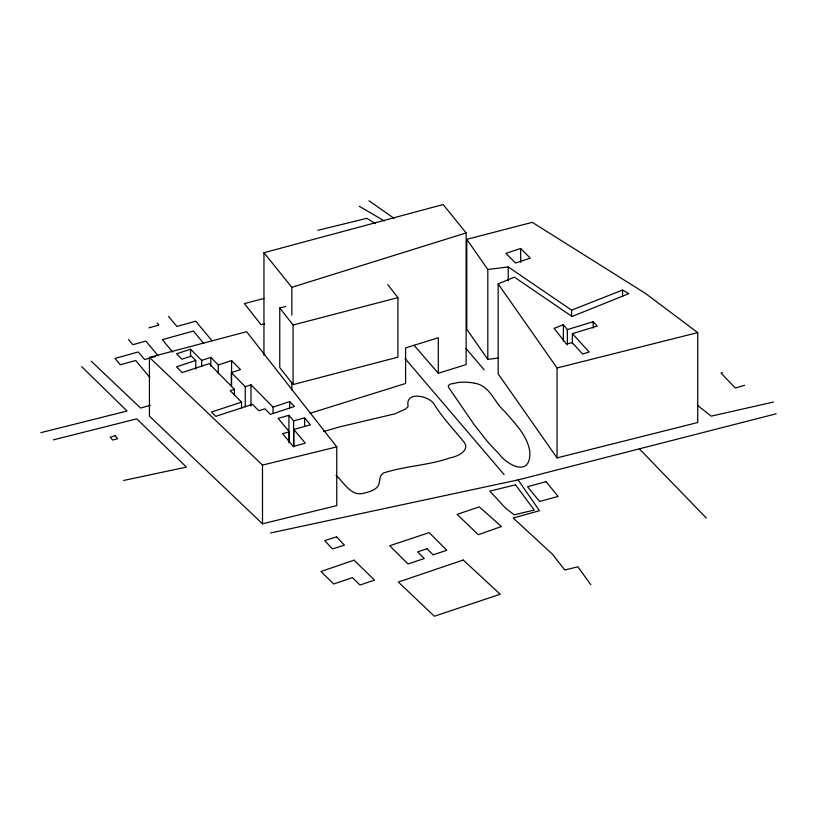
<?xml version="1.0" encoding="UTF-8"?>
<svg xmlns="http://www.w3.org/2000/svg" width="817" height="817" viewBox="0 0 817 817"><rect width="100%" height="100%" fill="white"/><g stroke="black" fill="none" stroke-linecap="round" stroke-linejoin="round"><path stroke-width="1.23" d="M498.176 283.928L514.414 277.147L572.074 316.475L628.784 293.64L622.574 290.055L571.583 310.154L508.225 266.934L487.81 269.467L466.783 239.34L532.265 222.347L645.45 293.415L697.728 332.601L697.728 422.512L557.041 457.888L498.176 373.849L498.176 283.928L557.041 367.977L557.041 457.888M563.383 324.717L554.049 328.393L566.569 344.11L572.166 342.599L582.592 354.016L589.18 352.004L572.39 333.653L597.237 326.075L593.203 321.704L567.376 329.608L563.383 324.717L563.383 341.179M323.563 431.55L339.647 426.893L394.805 413.851L405.743 409L408.112 406.335C404.67 390.087 430.957 395.908 434.879 405.457C443.039 418.273 453.568 429.252 463.106 441.006C471.583 449.738 457.888 456.642 450.351 457.755C428.721 465.486 405.13 465.904 383.5 473.002C378.434 475.811 380.64 482.255 377.863 486.411C374.339 490.731 368.447 492.008 363.299 493.366C350.83 496.45 343.845 482.244 336.073 475.351M520.664 248.47L505.917 253.372L515.527 263.013L530.264 258.111L520.664 248.47L520.664 262.41M195.733 369.223L195.733 360.471L176.533 366.833L182.191 372.562L209.193 363.657L234.418 389.28L234.418 395.53M201.646 366.659L201.646 360.409L190.545 349.196L176.595 353.802L181.925 359.184L191.372 356.079L195.733 360.471M201.646 360.409L210.796 357.397L218.292 364.954L218.292 373.696M218.292 364.954L231.579 360.573L240.504 369.601L231.334 372.603L231.334 386.349M234.418 389.28L230.2 390.679L241.546 402.117L241.546 408.367M231.334 372.603L245.243 386.707L250.993 384.817L273.021 407.101L273.021 413.341M241.546 402.117L211.47 412.044L215.78 416.364L252.433 404.292L258.826 410.767L264.882 408.766L270.458 414.372L294.498 406.427L289.708 401.596L273.021 407.101M466.129 232.927L443.161 204.526L263.952 252.719L291.843 287.318L466.129 232.927L466.129 364.586L438.3 373.267L413.974 345.183M309.99 413.31L405.589 383.479L405.589 347.93L438.3 337.727L438.3 373.267M744.573 385.307L735.31 388.044L721.054 373.093L722.626 372.634M150.389 405.303L140.585 408.061L91.167 361.165M289.402 431.825L282.58 433.735L293.293 446.48L305.292 443.12L293.814 429.456L310.45 424.809L304.578 417.844L293.599 420.918L288.912 415.322L278.086 418.345L289.402 431.825L289.402 441.823M149.501 358.152L144.589 359.521L138.277 351.964L115.003 358.438L120.313 364.77L135.693 360.501L149.838 377.454M151.962 357.468L155.649 356.437M148.827 327.872L158.896 325.095L157.191 323.052M149.429 357.397L246.622 331.702L336.767 446.879L336.767 505.611L262.492 523.809L149.429 416.129L149.429 357.397L262.492 465.087L262.492 523.809M263.952 298.471L244.406 303.597L261.052 324.717L264.677 323.767M387.728 284.612L397.92 297.613L397.92 357.162L293.089 384.562L279.761 367.558L279.761 308.009L285.93 306.395M279.761 308.009L293.089 325.013L397.92 297.613M270.58 532.96L518.09 479.896L776.15 413.8M53.35 439.873L136.766 418.845L186.409 467.11L123.653 480.467M557.041 367.977L697.728 332.601M40.85 432.663L127.064 411.033L81.669 366.649M317.782 230.333L366.864 218.323L375.544 223.684M262.492 465.087L336.767 446.879M773.536 402.025L711.239 416.149L697.34 405.232M466.783 239.34L466.783 329.261L487.81 359.378L498.615 358.04M474.861 383.296C489.996 385.583 494.275 402.495 504.589 411.339C514.69 423.155 527.169 435.165 529.753 451.178C531.469 477.496 507.755 466.201 498.595 453.312A351.81 203.116 0 0 1 486.411 440.343L473.554 423.819L448.451 387.146L448.38 385.614L450.402 384.061L458.878 382.397A37.163 21.456 0 0 1 463.413 382.193A30.086 17.371 0 0 1 474.871 383.265M359.357 206.323L384.388 220.988M368.967 200.778L394.008 218.302M639.323 448.839L706.358 518.101M405.12 358.602L504.089 474.554M466.078 348.542L484.164 369.825M212.073 340.822L195.723 321.214L176.901 326.443L168.588 316.465M203.801 343.518L193.394 331.038L162.338 339.668L172.683 352.076M158.11 355.763L145.865 341.077L132.814 344.703L128.555 339.586M590.865 584.788L577.854 566.784L564.833 570.031L552.241 553.987L513.158 518.009L539.465 510.717L518.09 479.896M622.574 290.055L622.574 296.387M593.203 321.704L593.203 328.036M572.39 333.653L572.39 343.783M571.583 310.154L571.583 316.485M567.376 329.608L567.376 344.805M508.225 266.934L508.225 280.874M487.81 269.467L487.81 359.378M304.578 417.844L304.578 426.597M293.814 429.456L293.814 446.95M293.599 420.918L293.599 445.908M293.089 325.013L293.089 384.562M291.843 287.318L291.843 315.168M291.843 382.264L291.843 389.862M289.708 401.596L289.708 407.846M288.912 415.322L288.912 442.814M263.952 252.719L263.952 355.252M250.993 384.817L250.993 406.059M245.243 386.707L245.243 406.703M231.579 360.573L231.579 385.563M210.796 357.397L210.796 366.139M190.545 349.196L190.545 356.692M501.444 526.516L478.333 534.706L457.101 514.353L479.283 506.887L501.444 526.516M354.067 560.176L320.938 571.512L333.765 583.992L352.433 577.619L360.021 585.033L374.482 580.09L354.067 560.176M463.229 560.033L398.308 582.051L434.389 616.222L500.188 594.245L463.229 560.033M427.056 548.728L417.599 551.894L424.227 558.552L407.938 563.965L389.74 545.736L429.191 532.623L446.797 550.301L433.122 554.835L427.056 548.728M336.594 536.84L324.655 540.619L332.519 548.922L344.447 545.164L336.594 536.84M115.136 435.808L110.203 437.187L112.654 440.067L117.577 438.688L115.136 435.808M546.032 481.662L527.527 486.728L539.588 501.495L558.134 496.43L546.032 481.662M515.507 484.818L489.812 491.129L505.733 508.327L514.21 514.822L534.247 510.033L515.507 484.818"/></g></svg>
